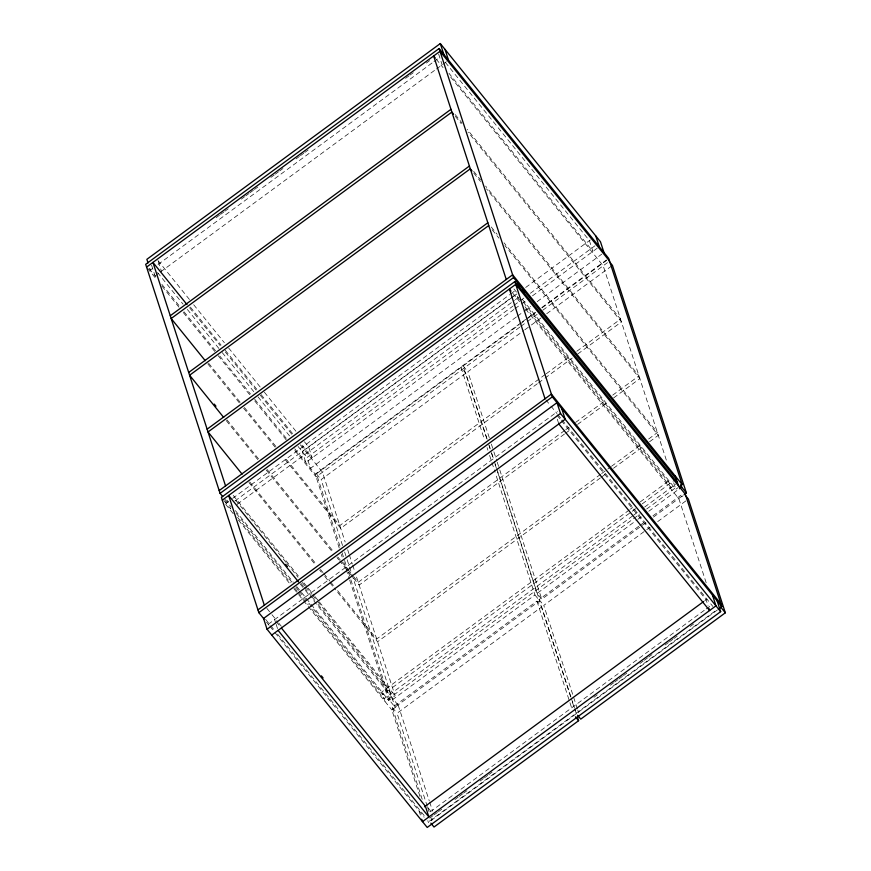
<?xml version="1.0" encoding="UTF-8"?>
<svg xmlns="http://www.w3.org/2000/svg" width="871" height="871" viewBox="0 0 871 871"><rect width="100%" height="100%" fill="white"/><g stroke="black" fill="none" stroke-linecap="round" stroke-linejoin="round"><path stroke-width="0.65" stroke-dasharray="4.36 3.27" d="M216.16 217.641L219.438 215.224M220.537 214.418L223.825 212.012M224.914 211.207L228.202 208.79M241.343 199.121L244.62 196.704M245.72 195.91L249.008 193.493M250.097 192.687L253.385 190.27M254.474 189.464L257.762 187.047M270.903 177.39L274.191 174.973M275.28 174.167L278.568 171.75M279.667 170.945L282.944 168.528M296.086 158.87L299.374 156.453M300.462 155.648L303.75 153.231M304.85 152.425L308.127 150.008M405.581 78.346L408.858 75.929M409.958 75.124L413.246 72.707M426.376 63.05L429.664 60.632M152.556 268.518L150.367 270.13L149.583 267.735M158.032 264.49L432.854 62.396M433.954 61.591L439.42 57.562M155.06 275.944L159.447 272.721M160.536 271.915L435.358 69.811M436.458 69.005L441.935 64.977M443.023 64.171L446.377 61.71M228.278 501.565L226.09 503.177L225.437 501.173M232.655 498.354L509.677 294.638M510.765 293.832L516.242 289.803M234.963 500.956L517.45 293.222M512.551 297.12L302.324 451.722L305.83 462.512L513.868 309.521M513.65 296.314L516.928 293.897M525.692 287.463L590.288 239.95M237.358 504.157L514.369 300.451M515.458 299.646L518.746 297.229M516.372 316.946L310.522 468.315L307.028 457.525L512.867 306.156M513.966 305.351L519.432 301.322M520.531 300.517L523.819 298.1M530.385 293.266L594.98 245.764M514.957 308.715L520.433 304.687M521.533 303.881L525.91 300.669M532.475 295.835L597.147 248.279M517.472 316.14L522.938 312.112M524.037 311.306L530.602 306.472M537.178 301.638L601.774 254.136M339.211 547.957L315.226 474.129L521.065 322.749M522.165 321.943L526.541 318.732M527.641 317.926L535.306 312.286M541.871 307.452L606.466 259.95M339.951 546.193L316.434 473.813L461.031 367.475L465.724 373.289L487.15 439.213M486.671 438.298L463.154 365.918L519.018 324.829M520.118 324.023L525.594 319.995M526.683 319.189L535.447 312.743M542.023 307.909L606.652 260.385M519.78 327.137L316.129 476.905L293.973 449.49M520.869 326.331L526.345 322.303M527.445 321.497L537.298 314.257M542.775 310.228L607.435 262.672M342.553 545.54L321.127 479.616L465.724 373.289M489.262 437.645L467.847 371.721L523.711 330.642M524.81 329.837L530.287 325.808M531.386 325.003L541.239 317.752M546.716 313.723L611.355 266.199M545.159 374.541L339.821 525.551L284.436 457.025M546.248 373.746L570.287 356.076M576.831 351.253L620.522 319.124L467.161 129.344M537.32 383.741L340.713 528.327L283.63 457.689M538.42 382.946L543.874 378.929M544.974 378.123L572.28 358.046M577.734 354.029L621.426 321.9L468.065 132.12M268.246 624.278L557.44 411.613M564.68 430.459L358.242 582.274L352.287 574.893M565.78 429.664L569.046 427.247M575.6 422.435L606.183 399.941M612.738 395.118L638.955 375.847L485.593 186.067M564.495 434.041L359.146 585.051L339.548 560.804M565.584 433.235L571.049 429.218M577.604 424.406L608.187 401.912M613.641 397.895L639.858 378.613L486.497 188.844M600.587 474.336L376.675 638.998L335.781 588.393M601.676 473.53L610.419 467.106M611.507 466.301L642.09 443.807M648.645 438.995L657.387 432.56L504.026 242.791M600.402 477.907L377.579 641.775L334.126 588.001M601.491 477.112L605.857 473.889M613.5 468.271L644.083 445.778M649.548 441.76L658.291 435.337L504.93 245.568M629.33 509.938L381.879 691.912L384.982 701.46L632.433 519.486M630.43 509.132L632.618 507.521M640.283 501.881L670.942 479.333M635.71 508.686L382.783 694.677L299.308 591.387M642.275 503.852L675.123 479.692M632.629 515.915L384.089 698.694L311.687 609.101M633.729 515.109L638.105 511.887M644.671 507.053L677.518 482.893M633.533 518.681L640.098 513.857M646.674 509.023L677.333 486.475M296.706 586.51L388.738 700.393L395.107 695.722L355.226 572.987M522.448 299.515L675.82 489.284L677.932 487.727M496.808 468.936L539.65 600.783L395.053 707.121L390.35 701.307L534.946 594.98L495.468 473.465M645.836 522.698L541.773 599.226L537.069 593.412L636.755 520.107M637.855 519.301L641.143 516.884M648.808 511.244L679.478 488.696M422.174 799.251L392.353 707.481L536.95 601.142L541.653 606.956L571.049 697.431M570.57 696.528L539.073 599.586L638.759 526.28M639.858 525.474L645.335 521.446M653 515.806L682.581 494.053M653.5 517.058L684.171 494.499M419.953 796.453L391.852 709.952L398.21 705.27L312.156 598.791M706.185 582.764L678.923 498.843L683.158 495.719M427.291 806.361L397.056 713.284L541.653 606.956M577.375 708.798L543.776 605.389L645.651 530.472M646.739 529.666L650.027 527.249M657.692 521.609L688.373 499.061M704.791 600.696L706.98 599.085M430.285 811.826L705.107 609.722M706.196 608.927L711.672 604.899M429.697 818.087L432.985 815.67M434.074 814.864L437.362 812.447M438.451 811.641L441.739 809.224M454.88 799.567L458.168 797.15M459.257 796.344L462.545 793.927M463.633 793.122L466.921 790.705M480.063 781.047L483.351 778.63M484.439 777.825L487.727 775.408M488.816 774.602L492.104 772.185M593.935 697.312L597.212 694.895M610.353 685.227L613.641 682.81M614.73 682.004L618.018 679.598M619.118 678.792L622.395 676.375M623.494 675.569L626.782 673.152M639.924 663.484L643.201 661.078M644.3 660.272L647.578 657.855M648.677 657.05L651.965 654.633M665.106 644.976L668.384 642.558M669.483 641.753L672.771 639.336M673.86 638.53L677.148 636.113M690.289 626.456L693.566 624.039M429.316 821.233L573.913 714.895M576.036 713.338L717.345 609.417M717.464 609.896L428.401 822.474L427.803 820.624M445.44 62.472L589.395 240.603L592.901 251.392L448.946 73.262M436.208 59.152L443.023 67.579M450.688 77.073L603.2 265.797L667.001 462.153M455.239 114.58L462.055 123.018M455.283 116.3L461.249 123.682M473.661 171.304L480.476 179.742M473.715 173.024L480.531 181.462M491.244 226.972L497.21 234.353M492.148 229.748L498.963 238.186M513.934 288.965L516.492 292.133M523.373 302.302L669.853 483.568L671.16 487.575L524.669 306.309M519.562 299.983L517.864 297.882L516.557 293.875M512.779 293.255L519.595 301.682M525.561 309.063L678.923 498.843M545.877 399.833L550.134 405.102M550.995 406.158L556.961 413.54M557.81 414.596L561.218 418.809M562.067 419.866L712.87 606.477M557.026 415.282L560.434 419.495M561.283 420.551L706.087 599.738L708.036 605.737M463.154 365.918L467.847 371.721M539.073 599.586L543.776 605.389M534.946 594.98L539.65 600.783M157.923 260.473L189.443 299.472M193.7 304.741L224.359 342.684M228.616 347.954L260.135 386.953M264.392 392.222L295.911 431.232M304.436 441.771L308.693 447.041L312.199 457.83L301.976 445.179M190.39 307.093L221.049 345.047M225.317 350.316L256.825 389.315M261.093 394.585L292.602 433.584M189.573 307.746L220.243 345.7M225.36 352.026L256.03 389.99M260.287 395.26L291.818 434.27M300.332 444.809L322.488 472.224L345.156 541.98M157.52 272.525L183.073 304.153M187.33 309.423L218.85 348.422M222.257 352.635L253.777 391.634M258.034 396.904L290.402 436.959M298.067 446.453L307.028 457.525M316.434 473.813L321.127 479.616M149.083 268.54L155.898 276.967M161.864 284.349L178.914 305.449M184.01 311.764L215.54 350.773M219.797 356.043L250.467 393.997M254.724 399.266L286.254 438.276M294.757 448.805L315.226 474.129M147.428 268.148L156.802 279.743M161.908 286.069L178.947 307.158M183.215 312.428L214.734 351.438M218.142 355.651L250.521 395.717M254.778 400.987L286.309 439.997M208.605 363.185L240.135 402.195M244.392 407.465L275.911 446.475M207.799 363.849L239.329 402.859M243.586 408.14L275.116 447.15M227.037 419.909L259.416 459.975M267.081 469.458L333.539 551.702M337.796 556.972L340.354 560.129M341.203 561.185L347.17 568.567M348.019 569.623L351.427 573.837M226.231 420.573L257.762 459.583M266.276 470.133L332.733 552.366M336.99 557.636L338.699 559.748M249.727 481.903L316.184 564.136M320.441 569.416L322.999 572.574M323.849 573.63L329.815 581.011M330.664 582.068L334.932 587.337M248.921 482.567L315.378 564.8M319.635 570.08L321.345 572.182M324.752 576.406L329.009 581.676M329.869 582.732L333.277 586.945M233.221 495.403L298.829 576.58M303.935 582.906L307.343 587.119M308.203 588.175L314.17 595.557M315.019 596.613L318.427 600.827M319.276 601.883L395.107 695.722M286.091 562.481L235.845 500.302L237.152 504.309M286.951 563.537L298.024 577.233M302.281 582.503L304.828 585.671M305.688 586.716L311.644 594.098M312.493 595.154L316.75 600.424M317.61 601.48L389.152 690.006L390.448 694.013L316.358 602.318M301.028 583.352L303.576 586.51M304.425 587.566L311.241 596.004M312.101 597.049L315.498 601.273M300.234 584.027L304.491 589.297M305.34 590.353L311.306 597.735M226.852 500.074L228.561 502.186M235.377 510.613L293.298 582.285M224.783 499.17L231.185 507.096M236.281 513.389L292.504 582.971M295.9 587.174L298.47 590.353M392.353 707.481L397.056 713.284M223.945 500.531L230.782 508.991L229.487 504.984M237.576 517.396L290.402 582.764M294.648 588.012L297.218 591.191M298.056 592.236L308.29 604.899M225.709 504.363L233.374 513.846M238.48 520.172L289.608 583.439M293.843 588.687L391.852 709.952M266.874 608.372L271.131 613.641M271.981 614.697L277.947 622.079M278.807 623.135L281.355 626.293M427.901 807.635L431.308 811.848M276.314 621.709L280.571 626.978M265.622 619.379L269.879 624.649M270.739 625.705L274.147 629.918M277.555 634.142L425.799 817.586M266.526 622.155L269.085 625.313M269.934 626.369L274.213 631.66M275.04 632.694L424.144 817.194M673.719 482.828L675.82 489.284M438.636 54.035L442.13 64.824M557.266 419.169L558.823 423.959M491.364 444.112L493.465 450.579M493.89 451.864L496.829 460.911M497.243 462.207L499.344 468.674M499.769 469.959L541.773 599.226M577.789 710.094L578.627 712.685M489.252 445.669L490.09 448.26M491.767 453.432L493.868 459.888M494.282 461.184L496.383 467.651M571.474 698.727L574.414 707.775M574.827 709.07L576.515 714.242M488.773 444.765L490.874 451.232M491.288 452.517L493.389 458.984M495.076 464.156L497.178 470.612M497.591 471.908L537.069 593.412M572.258 701.699L575.198 710.747M461.031 367.475L484.548 439.866M487.074 447.618L487.912 450.198M489.589 455.37L495.055 472.18M536.95 601.142L571.812 708.428M347.671 549.732L348.933 553.608M349.347 554.903L352.287 563.951M352.711 565.235L354.813 571.692M398.21 705.27L429.251 800.819M429.675 802.104L432.615 811.141M344.644 552.007L346.745 558.474M347.17 559.759L395.053 707.121M427.715 807.646L429.392 812.817M431.069 817.989L431.907 820.58M342.053 552.66L344.154 559.128M344.578 560.412L347.932 570.755M348.356 572.051L350.458 578.507M350.871 579.803L390.35 701.307M341.312 554.413L342.151 556.994M343.827 562.165L349.282 578.965M349.707 580.249L388.738 700.393M419.016 810.847L420.965 816.846M158.315 261.67L161.429 271.262M274.605 619.608L275.78 623.201M276.172 624.398L277.729 629.189M151.554 265.154L154.668 274.746"/><path stroke-width="1.31" d="M603.962 252.525L600.457 241.735L440.301 43.55L146.861 259.34L148.026 262.933M678.999 486.943L682.178 484.603L608.655 258.339L439.104 48.526L145.675 264.316L220.091 493.367L222.649 496.524M146.578 267.092L440.007 51.302L609.558 261.115M170.27 315.748L450.971 109.311M188.691 372.461L469.404 166.034M207.124 429.185L487.836 222.758M488.74 225.535L208.027 431.962L242.105 474.14M219.187 490.591L512.627 274.801L682.178 484.603M220.091 493.367L513.531 277.577L439.104 48.526M677.518 482.893L514.837 281.583L221.397 497.374L258.85 612.661L263.967 618.987M222.301 500.15L515.73 284.36L685.281 494.162L721.841 606.684L718.564 609.09M257.958 609.885L551.387 394.095L720.938 603.908M258.85 612.661L552.29 396.871L514.837 281.583M267.059 629.265L560.489 413.475L556.983 402.685L263.554 618.475L267.059 629.265L427.215 827.45L720.655 611.66L717.149 600.87M271.752 635.068L565.192 419.278L561.686 408.488M679.478 488.696L681.666 487.085L680.828 484.494M684.171 494.499L686.37 492.888L612.444 265.394L609.319 261.518M424.493 806.829L703.692 601.502M577.353 716.822L578.605 720.698L434.008 827.036L430.884 823.16M685.237 495.185L688.373 499.061L725.325 612.803L580.728 719.141L577.604 715.265M435.348 58.096L433.649 55.984L506.269 279.482M453.584 114.199L451.875 112.087L171.162 318.525L205.251 360.692M472.006 170.923L470.307 168.811L189.595 375.238L223.673 417.416M513.531 277.577L676.223 478.887M681.666 487.085L686.37 492.888M511.07 291.143L509.372 289.03L545.028 398.776M552.29 396.871L721.841 606.684M720.633 607L725.325 612.803M560.489 413.475L720.655 611.66M558.823 423.959L709.593 610.527L708.82 608.132M575.481 716.833L578.605 720.698M187.015 304.589L152.937 262.411L225.556 485.909M214.255 404.1L215.964 406.202M285.699 564.386L287.397 566.488M298.524 581.915L228.659 495.468L264.316 605.203M321.399 675.852L323.108 677.954M281.42 628.035L425.375 806.176L428.88 816.965L278.11 630.397M675.319 476.121L678.422 485.67M595.764 235.932L599.27 246.722M712.456 595.056L715.962 605.846L422.522 821.636L421.738 819.241M444.994 49.364L448.5 60.153M522.916 289.194L524.222 293.2M440.301 43.55L443.807 54.34M518.223 283.38L519.53 287.386"/></g></svg>
